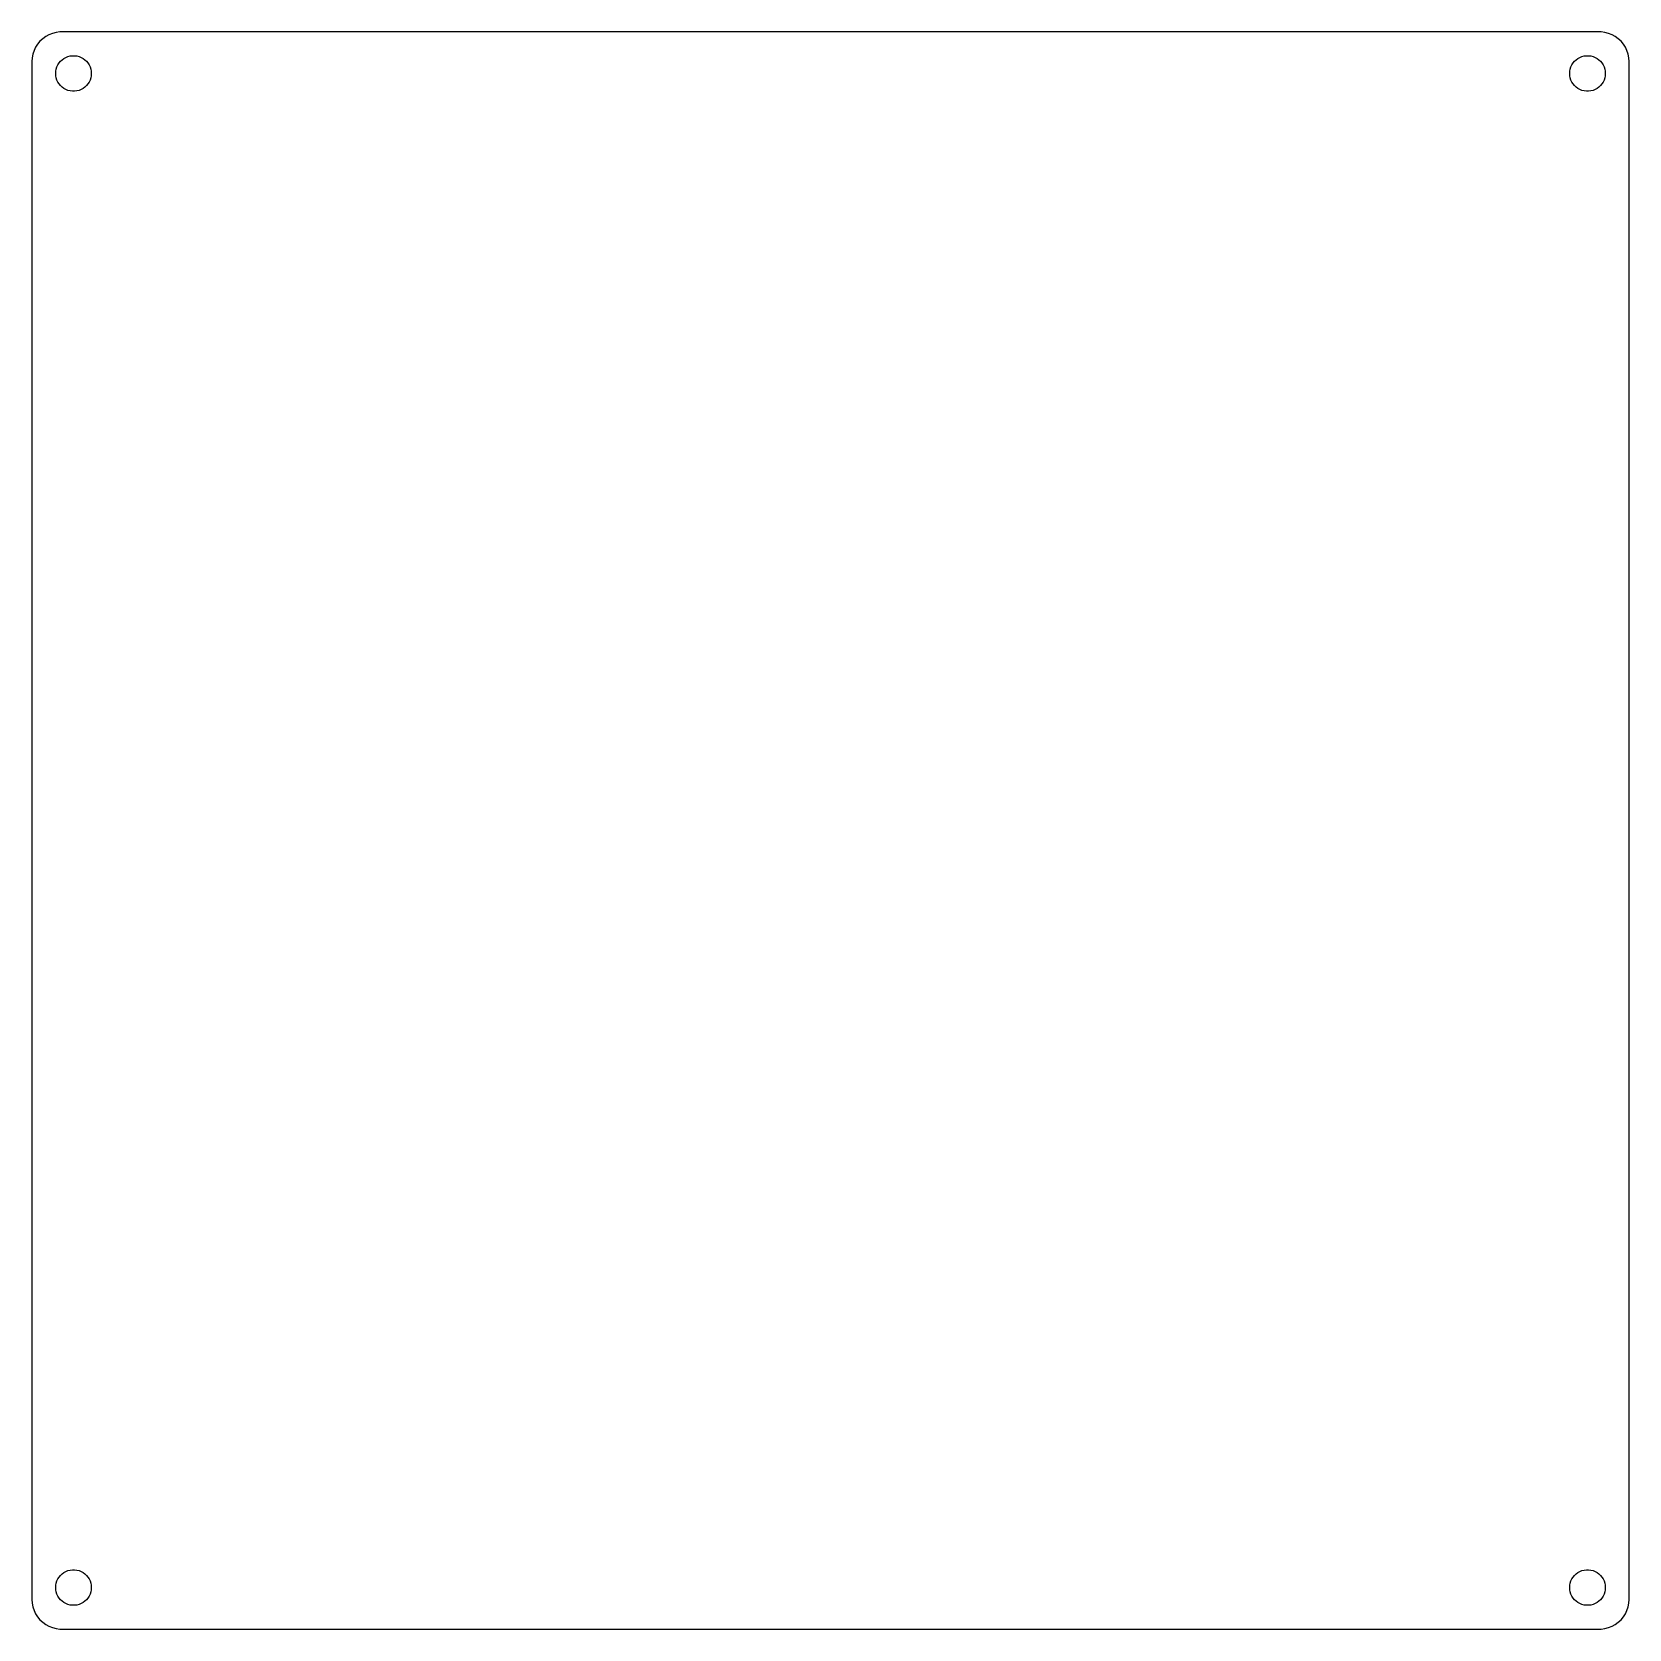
# Model space of a CAD drawing. Header units: metres. Extents: x -134 to 134, y -134 to 134.
import ezdxf

# ---------------------------------------------------------------- set-up
doc = ezdxf.new("R2010")
doc.units = ezdxf.units.M

msp = doc.modelspace()

# ---------------------------------------------------------------- linework, layer by layer
for p, q in [((-133.882, 131.909), (-134.149, 131.341)), ((-133.545, 132.439), (-133.882, 131.909)), ((-133.145, 132.923), (-133.545, 132.439)), ((-132.687, 133.353), (-133.145, 132.923)), ((-132.179, 133.722), (-132.687, 133.353)), ((-131.629, 134.024), (-132.179, 133.722)), ((-131.045, 134.255), (-131.629, 134.024)), ((-130.437, 134.411), (-131.045, 134.255)), ((-129.814, 134.49), (-130.437, 134.411)), ((129.814, 134.49), (-129.814, 134.49)), ((130.437, 134.411), (129.814, 134.49)), ((131.045, 134.255), (130.437, 134.411)), ((131.629, 134.024), (131.045, 134.255)), ((132.179, 133.722), (131.629, 134.024)), ((132.687, 133.353), (132.179, 133.722)), ((133.145, 132.923), (132.687, 133.353)), ((133.545, 132.439), (133.145, 132.923)), ((133.882, 131.909), (133.545, 132.439)), ((134.149, 131.341), (133.882, 131.909)), ((-134.461, 130.127), (-134.5, 129.5)), ((-134.5, 129.5), (-134.5, -129.5)), ((-134.343, 130.743), (-134.461, 130.127)), ((-134.149, 131.341), (-134.343, 130.743)), ((-130.129, 128.945), (-129.927, 129.263)), ((-129.927, 129.263), (-129.687, 129.554)), ((-129.687, 129.554), (-129.412, 129.812)), ((-129.412, 129.812), (-129.107, 130.033)), ((-129.107, 130.033), (-128.777, 130.214)), ((-128.777, 130.214), (-128.427, 130.353)), ((-128.427, 130.353), (-128.062, 130.447)), ((-128.062, 130.447), (-127.688, 130.494)), ((-127.688, 130.494), (-127.312, 130.494)), ((-127.312, 130.494), (-126.938, 130.447)), ((-126.938, 130.447), (-126.573, 130.353)), ((-126.573, 130.353), (-126.223, 130.214)), ((-126.223, 130.214), (-125.893, 130.033)), ((-125.893, 130.033), (-125.588, 129.812)), ((-125.588, 129.812), (-125.313, 129.554)), ((-125.313, 129.554), (-125.073, 129.263)), ((-125.073, 129.263), (-124.871, 128.945)), ((124.871, 128.945), (125.073, 129.263)), ((125.073, 129.263), (125.313, 129.554)), ((125.313, 129.554), (125.588, 129.812)), ((125.588, 129.812), (125.893, 130.033)), ((125.893, 130.033), (126.223, 130.214)), ((126.223, 130.214), (126.573, 130.353)), ((126.573, 130.353), (126.938, 130.447)), ((126.938, 130.447), (127.312, 130.494)), ((127.312, 130.494), (127.688, 130.494)), ((127.688, 130.494), (128.062, 130.447)), ((128.062, 130.447), (128.427, 130.353)), ((128.427, 130.353), (128.777, 130.214)), ((128.777, 130.214), (129.107, 130.033)), ((129.107, 130.033), (129.412, 129.812)), ((129.412, 129.812), (129.687, 129.554)), ((129.687, 129.554), (129.927, 129.263)), ((129.927, 129.263), (130.129, 128.945)), ((134.343, 130.743), (134.149, 131.341)), ((134.461, 130.127), (134.343, 130.743)), ((134.5, 129.5), (134.461, 130.127)), ((134.5, -129.5), (134.5, 129.5)), ((-130.5, 127.5), (-130.476, 127.876)), ((-130.476, 127.124), (-130.5, 127.5)), ((-130.476, 127.876), (-130.406, 128.246)), ((-130.406, 126.754), (-130.476, 127.124)), ((-130.406, 128.246), (-130.289, 128.604)), ((-130.289, 126.396), (-130.406, 126.754)), ((-130.289, 128.604), (-130.129, 128.945)), ((-124.871, 128.945), (-124.711, 128.604)), ((-124.711, 128.604), (-124.594, 128.246)), ((-124.594, 126.754), (-124.711, 126.396)), ((-124.594, 128.246), (-124.524, 127.876)), ((-124.524, 127.124), (-124.594, 126.754)), ((-124.524, 127.876), (-124.5, 127.5)), ((-124.5, 127.5), (-124.524, 127.124)), ((124.5, 127.5), (124.524, 127.876)), ((124.524, 127.124), (124.5, 127.5)), ((124.524, 127.876), (124.594, 128.246)), ((124.594, 126.754), (124.524, 127.124)), ((124.594, 128.246), (124.711, 128.604)), ((124.711, 126.396), (124.594, 126.754)), ((124.711, 128.604), (124.871, 128.945)), ((130.129, 128.945), (130.289, 128.604)), ((130.289, 128.604), (130.406, 128.246)), ((130.406, 126.754), (130.289, 126.396)), ((130.406, 128.246), (130.476, 127.876)), ((130.476, 127.124), (130.406, 126.754)), ((130.476, 127.876), (130.5, 127.5)), ((130.5, 127.5), (130.476, 127.124)), ((-130.129, 126.055), (-130.289, 126.396)), ((-129.927, 125.737), (-130.129, 126.055)), ((-129.687, 125.446), (-129.927, 125.737)), ((-129.412, 125.188), (-129.687, 125.446)), ((-129.107, 124.967), (-129.412, 125.188)), ((-128.777, 124.786), (-129.107, 124.967)), ((-128.427, 124.647), (-128.777, 124.786)), ((-128.062, 124.553), (-128.427, 124.647)), ((-127.688, 124.506), (-128.062, 124.553)), ((-127.312, 124.506), (-127.688, 124.506)), ((-126.938, 124.553), (-127.312, 124.506)), ((-126.573, 124.647), (-126.938, 124.553)), ((-126.223, 124.786), (-126.573, 124.647)), ((-125.893, 124.967), (-126.223, 124.786)), ((-125.588, 125.188), (-125.893, 124.967)), ((-125.313, 125.446), (-125.588, 125.188)), ((-125.073, 125.737), (-125.313, 125.446)), ((-124.871, 126.055), (-125.073, 125.737)), ((-124.711, 126.396), (-124.871, 126.055)), ((124.871, 126.055), (124.711, 126.396)), ((125.073, 125.737), (124.871, 126.055)), ((125.313, 125.446), (125.073, 125.737)), ((125.588, 125.188), (125.313, 125.446)), ((125.893, 124.967), (125.588, 125.188)), ((126.223, 124.786), (125.893, 124.967)), ((126.573, 124.647), (126.223, 124.786)), ((126.938, 124.553), (126.573, 124.647)), ((127.312, 124.506), (126.938, 124.553)), ((127.688, 124.506), (127.312, 124.506)), ((128.062, 124.553), (127.688, 124.506)), ((128.427, 124.647), (128.062, 124.553)), ((128.777, 124.786), (128.427, 124.647)), ((129.107, 124.967), (128.777, 124.786)), ((129.412, 125.188), (129.107, 124.967)), ((129.687, 125.446), (129.412, 125.188)), ((129.927, 125.737), (129.687, 125.446)), ((130.129, 126.055), (129.927, 125.737)), ((130.289, 126.396), (130.129, 126.055)), ((-130.406, -126.754), (-130.289, -126.396)), ((-130.289, -126.396), (-130.129, -126.055)), ((-130.129, -126.055), (-129.927, -125.737)), ((-129.927, -125.737), (-129.687, -125.446)), ((-129.687, -125.446), (-129.412, -125.188)), ((-129.412, -125.188), (-129.107, -124.967)), ((-129.107, -124.967), (-128.777, -124.786)), ((-128.777, -124.786), (-128.427, -124.647)), ((-128.427, -124.647), (-128.062, -124.553)), ((-128.062, -124.553), (-127.688, -124.506)), ((-127.688, -124.506), (-127.312, -124.506)), ((-127.312, -124.506), (-126.938, -124.553)), ((-126.938, -124.553), (-126.573, -124.647)), ((-126.573, -124.647), (-126.223, -124.786)), ((-126.223, -124.786), (-125.893, -124.967)), ((-125.893, -124.967), (-125.588, -125.188)), ((-125.588, -125.188), (-125.313, -125.446)), ((-125.313, -125.446), (-125.073, -125.737)), ((-125.073, -125.737), (-124.871, -126.055)), ((-124.871, -126.055), (-124.711, -126.396)), ((-124.711, -126.396), (-124.594, -126.754)), ((124.594, -126.754), (124.711, -126.396)), ((124.711, -126.396), (124.871, -126.055)), ((124.871, -126.055), (125.073, -125.737)), ((125.073, -125.737), (125.313, -125.446)), ((125.313, -125.446), (125.588, -125.188)), ((125.588, -125.188), (125.893, -124.967)), ((125.893, -124.967), (126.223, -124.786)), ((126.223, -124.786), (126.573, -124.647)), ((126.573, -124.647), (126.938, -124.553)), ((126.938, -124.553), (127.312, -124.506)), ((127.312, -124.506), (127.688, -124.506)), ((127.688, -124.506), (128.062, -124.553)), ((128.062, -124.553), (128.427, -124.647)), ((128.427, -124.647), (128.777, -124.786)), ((128.777, -124.786), (129.107, -124.967)), ((129.107, -124.967), (129.412, -125.188)), ((129.412, -125.188), (129.687, -125.446)), ((129.687, -125.446), (129.927, -125.737)), ((129.927, -125.737), (130.129, -126.055)), ((130.129, -126.055), (130.289, -126.396)), ((130.289, -126.396), (130.406, -126.754)), ((-130.5, -127.5), (-130.476, -127.124)), ((-130.476, -127.876), (-130.5, -127.5)), ((-130.476, -127.124), (-130.406, -126.754)), ((-130.406, -128.246), (-130.476, -127.876)), ((-130.289, -128.604), (-130.406, -128.246)), ((-130.129, -128.945), (-130.289, -128.604)), ((-129.927, -129.263), (-130.129, -128.945)), ((-124.871, -128.945), (-125.073, -129.263)), ((-124.711, -128.604), (-124.871, -128.945)), ((-124.594, -128.246), (-124.711, -128.604)), ((-124.594, -126.754), (-124.524, -127.124)), ((-124.524, -127.876), (-124.594, -128.246)), ((-124.524, -127.124), (-124.5, -127.5)), ((-124.5, -127.5), (-124.524, -127.876)), ((124.5, -127.5), (124.524, -127.124)), ((124.524, -127.876), (124.5, -127.5)), ((124.524, -127.124), (124.594, -126.754)), ((124.594, -128.246), (124.524, -127.876)), ((124.711, -128.604), (124.594, -128.246)), ((124.871, -128.945), (124.711, -128.604)), ((125.073, -129.263), (124.871, -128.945)), ((130.129, -128.945), (129.927, -129.263)), ((130.289, -128.604), (130.129, -128.945)), ((130.406, -128.246), (130.289, -128.604)), ((130.406, -126.754), (130.476, -127.124)), ((130.476, -127.876), (130.406, -128.246)), ((130.476, -127.124), (130.5, -127.5)), ((130.5, -127.5), (130.476, -127.876)), ((-134.5, -129.5), (-134.461, -130.127)), ((-134.461, -130.127), (-134.343, -130.743)), ((-134.343, -130.743), (-134.149, -131.341)), ((-134.149, -131.341), (-133.882, -131.909)), ((-129.687, -129.554), (-129.927, -129.263)), ((-129.412, -129.812), (-129.687, -129.554)), ((-129.107, -130.033), (-129.412, -129.812)), ((-128.777, -130.214), (-129.107, -130.033)), ((-128.427, -130.353), (-128.777, -130.214)), ((-128.062, -130.447), (-128.427, -130.353)), ((-127.688, -130.494), (-128.062, -130.447)), ((-127.312, -130.494), (-127.688, -130.494)), ((-126.938, -130.447), (-127.312, -130.494)), ((-126.573, -130.353), (-126.938, -130.447)), ((-126.223, -130.214), (-126.573, -130.353)), ((-125.893, -130.033), (-126.223, -130.214)), ((-125.588, -129.812), (-125.893, -130.033)), ((-125.313, -129.554), (-125.588, -129.812)), ((-125.073, -129.263), (-125.313, -129.554)), ((125.313, -129.554), (125.073, -129.263)), ((125.588, -129.812), (125.313, -129.554)), ((125.893, -130.033), (125.588, -129.812)), ((126.223, -130.214), (125.893, -130.033)), ((126.573, -130.353), (126.223, -130.214)), ((126.938, -130.447), (126.573, -130.353)), ((127.312, -130.494), (126.938, -130.447)), ((127.688, -130.494), (127.312, -130.494)), ((128.062, -130.447), (127.688, -130.494)), ((128.427, -130.353), (128.062, -130.447)), ((128.777, -130.214), (128.427, -130.353)), ((129.107, -130.033), (128.777, -130.214)), ((129.412, -129.812), (129.107, -130.033)), ((129.687, -129.554), (129.412, -129.812)), ((129.927, -129.263), (129.687, -129.554)), ((133.882, -131.909), (134.149, -131.341)), ((134.149, -131.341), (134.343, -130.743)), ((134.343, -130.743), (134.461, -130.127)), ((134.461, -130.127), (134.5, -129.5)), ((-133.882, -131.909), (-133.545, -132.439)), ((-133.545, -132.439), (-133.145, -132.923)), ((-133.145, -132.923), (-132.687, -133.353)), ((-132.687, -133.353), (-132.179, -133.722)), ((-132.179, -133.722), (-131.629, -134.024)), ((-131.629, -134.024), (-131.045, -134.255)), ((-131.045, -134.255), (-130.437, -134.411)), ((-130.437, -134.411), (-129.814, -134.49)), ((-129.814, -134.49), (129.814, -134.49)), ((129.814, -134.49), (130.437, -134.411)), ((130.437, -134.411), (131.045, -134.255)), ((131.045, -134.255), (131.629, -134.024)), ((131.629, -134.024), (132.179, -133.722)), ((132.179, -133.722), (132.687, -133.353)), ((132.687, -133.353), (133.145, -132.923)), ((133.145, -132.923), (133.545, -132.439)), ((133.545, -132.439), (133.882, -131.909))]:
    msp.add_line(p, q)

doc.saveas('drawing.dxf')
